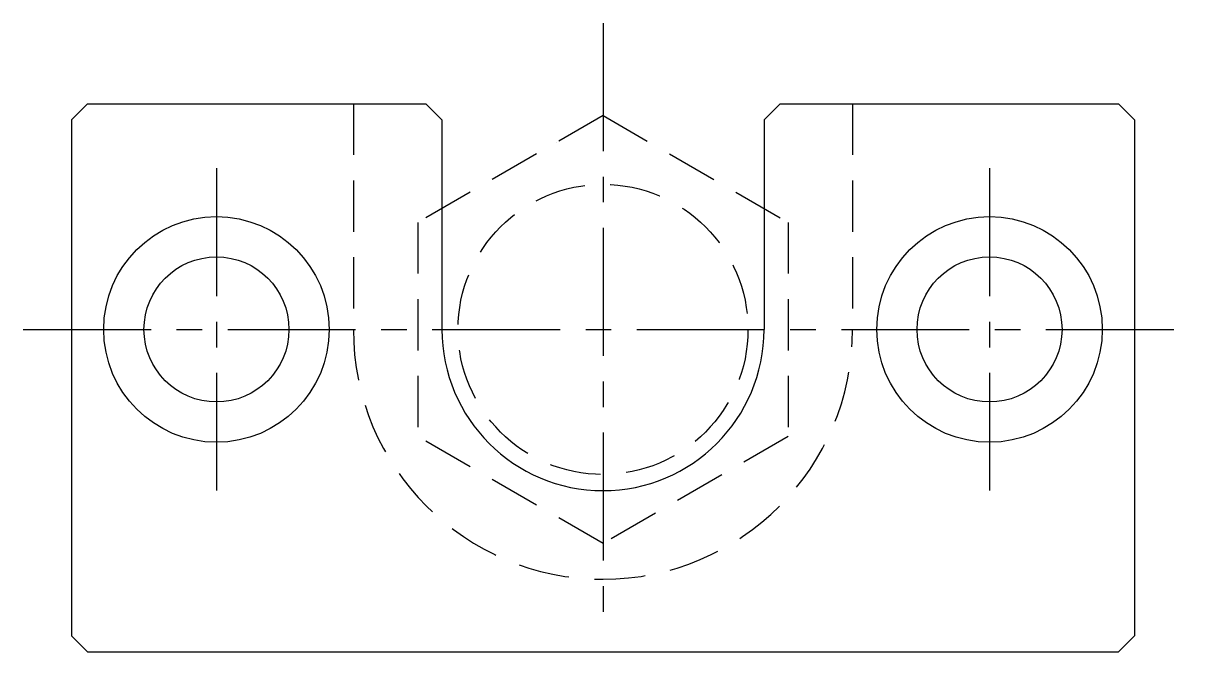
# Model space of a CAD drawing. Extents: x 21 to 322, y 20 to 291.
# Drawn here: x 250 to 322, y 137.9 to 176.9 of the extents above; entities outside this region: 2.
import ezdxf

# ---------------------------------------------------------------- set-up
doc = ezdxf.new("R2010")
doc.units = 0
doc.header["$LTSCALE"] = 0.25
doc.linetypes.add('CENTER', pattern=[50.8, 31.75, -6.35, 6.35, -6.35])
doc.linetypes.add('DASHED', pattern=[19.05, 12.7, -6.35])
doc.layers.get('0').update_dxf_attribs({"linetype": 'CONTINUOUS'})
doc.layers.add('CENTER', color=1, linetype='CENTER')

msp = doc.modelspace()

# ---------------------------------------------------------------- linework, layer by layer
for p, q in [((252.983884, 170.92653), (253.983884, 171.92653)), ((253.983884, 171.926529), (274.983884, 171.926529)), ((274.983884, 171.926529), (275.983884, 170.926529)), ((295.983884, 170.926529), (296.983884, 171.926529)), ((296.983884, 171.926529), (317.983884, 171.926529)), ((317.983884, 171.926529), (318.983884, 170.926529)), ((252.983884, 170.926529), (252.983884, 138.926529)), ((275.983884, 170.926529), (275.983884, 157.926529)), ((295.983884, 170.926529), (295.983884, 157.926529)), ((318.983884, 170.926529), (318.983884, 138.926529)), ((283.108884, 169.545704), (283.108884, 169.545804)), ((280.233884, 167.885822), (280.233984, 167.885822)), ((253.983884, 137.926529), (252.983884, 138.926529)), ((318.983884, 138.926527), (317.983884, 137.926527)), ((253.983884, 137.926529), (317.983884, 137.926529))]:
    msp.add_line(p, q)
at = {"color": 3, "linetype": 'DASHED'}
for p, q in [((270.483884, 171.926529), (270.483884, 157.926529)), ((301.483884, 171.926529), (301.483884, 157.926529)), ((285.983884, 171.205586), (274.483884, 164.566057)), ((285.983884, 171.205586), (297.483884, 164.566057)), ((274.483884, 164.566058), (274.483884, 151.287001)), ((297.483884, 164.566058), (297.483884, 151.287001)), ((285.983884, 144.647472), (274.483884, 151.287002)), ((297.483884, 151.287002), (285.983884, 144.647472))]:
    msp.add_line(p, q, dxfattribs=at)
msp.add_circle((285.983884, 157.926529), 9, dxfattribs=at)
for centre, radius in [((261.983884, 157.926529), 7), ((309.983884, 157.926529), 7), ((261.983884, 157.926529), 4.5), ((309.983884, 157.926529), 4.5)]:
    msp.add_circle(centre, radius)
msp.add_arc((285.983884, 157.926529), 15.5, 180.00001, 0, dxfattribs=at)
msp.add_arc((285.983884, 157.926529), 10, 180.00001, 0)
at = {"layer": 'CENTER', "color": 1, "linetype": 'CENTER'}
for p, q in [((285.983884, 176.926529), (285.983884, 138.926529)), ((261.983884, 167.926529), (261.983884, 147.926529)), ((309.983884, 167.926529), (309.983884, 147.926529)), ((249.983884, 157.926529), (321.983884, 157.926529))]:
    msp.add_line(p, q, dxfattribs=at)

# ---------------------------------------------------------------- texts
for s, p in [('HLRA 18', (20, 50)), ('HLRA18', (20, 20))]:
    msp.add_text(s, height=8).set_placement(p)

doc.saveas('drawing.dxf')
